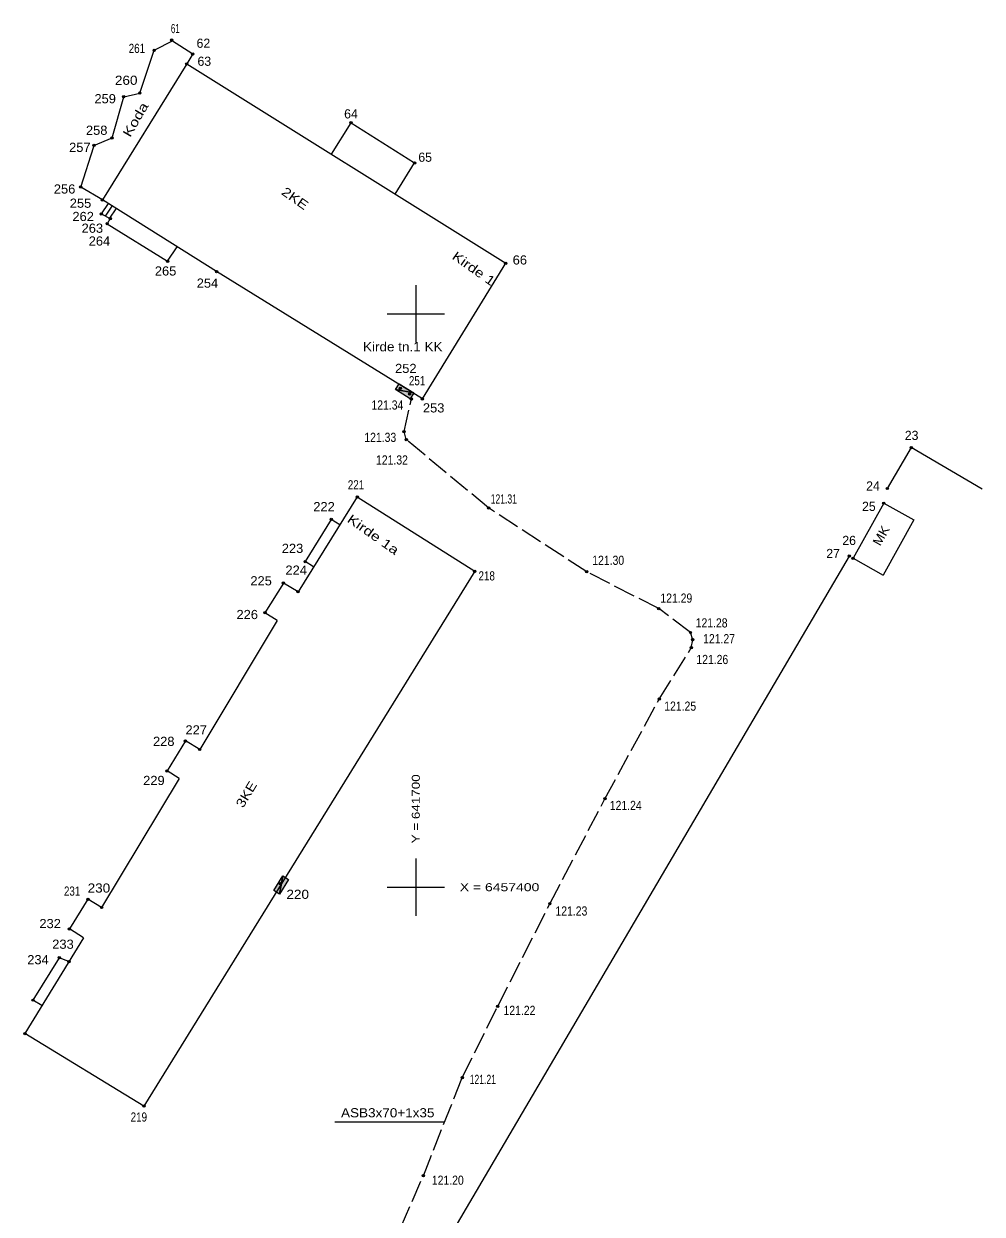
# Model space of a CAD drawing. Extents: x 641497 to 641817, y 6456998 to 6457475.
# Drawn here: x 641665.8 to 641749.4, y 6457371.5 to 6457475.3 of the extents above; entities that cross this region are included whole.
import ezdxf
from ezdxf.enums import TextEntityAlignment as Align

# ---------------------------------------------------------------- set-up
doc = ezdxf.new("R2010")
doc.units = 0
doc.header["$LTSCALE"] = 0.32
doc.header["$PDMODE"] = 32
doc.header["$PDSIZE"] = 0.16
doc.linetypes.add('LONG_DASHED', pattern=[7.5, 6, -1.5])
for name, color, linetype, lineweight in [('1', 7, 'Continuous', 13), ('2', 7, 'Continuous', 13), ('21', 7, 'Continuous', 13), ('27', 7, 'Continuous', 13), ('28', 7, 'Continuous', 13), ('49', 7, 'Continuous', 13), ('54', 7, 'Continuous', 13), ('57', 7, 'Continuous', 13), ('61', 7, 'Continuous', 13)]:
    doc.layers.add(name, color=color, linetype=linetype, lineweight=lineweight)
doc.layers.add('62', color=7, linetype='Continuous')

msp = doc.modelspace()

# ---------------------------------------------------------------- hatches: boundary and pattern name
at = {"layer": '27'}
for points in [[(641698.23, 6457443.39), (641698.55, 6457443.9), (641699.82, 6457443.1)], [(641698.23, 6457443.39), (641699.82, 6457443.1), (641699.5, 6457442.6)], [(641688.41, 6457400.98), (641688.11, 6457399.39), (641687.61, 6457399.71)], [(641688.41, 6457400.98), (641688.91, 6457400.66), (641688.11, 6457399.39)]]:
    msp.add_hatch(color=256, dxfattribs=at).paths.add_polyline_path(points)
at = {"layer": '54'}
for points in [[(641678.8, 6457473.87, 1), (641678.6, 6457473.87, 1)], [(641677.28, 6457472.99, 1), (641677.08, 6457472.99, 1)], [(641680.65, 6457472.66, 1), (641680.45, 6457472.66, 1)], [(641680.12, 6457471.8, 1), (641679.92, 6457471.8, 1)], [(641674.63, 6457468.93, 1), (641674.43, 6457468.93, 1)], [(641676.03, 6457469.25, 1), (641675.83, 6457469.25, 1)], [(641694.46, 6457466.66, 1), (641694.26, 6457466.66, 1)], [(641673.61, 6457465.34, 1), (641673.41, 6457465.34, 1)], [(641672.03, 6457464.69, 1), (641671.83, 6457464.69, 1)], [(641699.99, 6457463.16, 1), (641699.79, 6457463.16, 1)], [(641670.87, 6457461.06, 1), (641670.67, 6457461.06, 1)], [(641672.76, 6457459.93, 1), (641672.56, 6457459.93, 1)], [(641672.66, 6457458.71, 1), (641672.46, 6457458.71, 1)], [(641673.45, 6457458.31, 1), (641673.25, 6457458.31, 1)], [(641673.18, 6457457.86, 1), (641672.98, 6457457.86, 1)], [(641678.45, 6457454.58, 1), (641678.25, 6457454.58, 1)], [(641707.94, 6457454.41, 1), (641707.74, 6457454.41, 1)], [(641682.72, 6457453.68, 1), (641682.52, 6457453.68, 1)], [(641698.74, 6457443.51, 1), (641698.54, 6457443.51, 1)], [(641699.56, 6457443, 1), (641699.36, 6457443, 1)], [(641699.72, 6457442.58, 1), (641699.52, 6457442.58, 1)], [(641700.67, 6457442.58, 1), (641700.47, 6457442.58, 1)], [(641699.08, 6457439.73, 1), (641698.88, 6457439.73, 1)], [(641699.27, 6457439.03, 1), (641699.07, 6457439.03, 1)], [(641743.31, 6457438.34, 1), (641743.11, 6457438.34, 1)], [(641741.22, 6457434.77, 1), (641741.02, 6457434.77, 1)], [(641695, 6457434.03, 1), (641694.8, 6457434.03, 1)], [(641740.91, 6457433.49, 1), (641740.71, 6457433.49, 1)], [(641692.72, 6457432.07, 1), (641692.52, 6457432.07, 1)], [(641706.45, 6457433.07, 1), (641706.25, 6457433.07, 1)], [(641690.45, 6457428.4, 1), (641690.25, 6457428.4, 1)], [(641737.9, 6457428.87, 1), (641737.7, 6457428.87, 1)], [(641738.24, 6457428.68, 1), (641738.04, 6457428.68, 1)], [(641705.24, 6457427.55, 1), (641705.04, 6457427.55, 1)], [(641715.01, 6457427.51, 1), (641714.81, 6457427.51, 1)], [(641688.55, 6457426.52, 1), (641688.35, 6457426.52, 1)], [(641689.83, 6457425.76, 1), (641689.63, 6457425.76, 1)], [(641686.94, 6457423.93, 1), (641686.74, 6457423.93, 1)], [(641721.29, 6457424.3, 1), (641721.09, 6457424.3, 1)], [(641724.06, 6457422.21, 1), (641723.86, 6457422.21, 1)], [(641724.13, 6457420.88, 1), (641723.93, 6457420.88, 1)], [(641724.25, 6457421.58, 1), (641724.05, 6457421.58, 1)], [(641721.33, 6457416.4, 1), (641721.13, 6457416.4, 1)], [(641680, 6457412.76, 1), (641679.8, 6457412.76, 1)], [(641681.25, 6457412.01, 1), (641681.05, 6457412.01, 1)], [(641678.4, 6457410.14, 1), (641678.2, 6457410.14, 1)], [(641716.6, 6457407.71, 1), (641716.4, 6457407.71, 1)], [(641688.29, 6457400.32, 1), (641688.09, 6457400.32, 1)], [(641671.5, 6457398.95, 1), (641671.3, 6457398.95, 1)], [(641672.7, 6457398.23, 1), (641672.5, 6457398.23, 1)], [(641711.79, 6457398.56, 1), (641711.59, 6457398.56, 1)], [(641669.89, 6457396.36, 1), (641669.69, 6457396.36, 1)], [(641669, 6457393.85, 1), (641668.8, 6457393.85, 1)], [(641669.84, 6457393.51, 1), (641669.64, 6457393.51, 1)], [(641666.71, 6457390.15, 1), (641666.51, 6457390.15, 1)], [(641707.24, 6457389.6, 1), (641707.04, 6457389.6, 1)], [(641666.01, 6457387.24, 1), (641665.81, 6457387.24, 1)], [(641704.15, 6457383.4, 1), (641703.95, 6457383.4, 1)], [(641676.39, 6457380.91, 1), (641676.19, 6457380.91, 1)], [(641700.76, 6457374.84, 1), (641700.56, 6457374.84, 1)]]:
    msp.add_hatch(color=256, dxfattribs=at).paths.add_polyline_path(points)

# ---------------------------------------------------------------- linework, layer by layer
at = {"layer": '1'}
for p, q in [((641680.02, 6457471.8), (641672.66, 6457459.93)), ((641670.77, 6457461.06), (641671.93, 6457464.59)), ((641698.19, 6457460.44), (641699.89, 6457463.16)), ((641700.57, 6457442.58), (641707.84, 6457454.41)), ((641740.81, 6457433.49), (641738.14, 6457428.68)), ((641740.81, 6457433.49), (641743.43, 6457432.03)), ((641692.62, 6457432.07), (641690.35, 6457428.4)), ((641693.38, 6457431.6), (641692.62, 6457432.07)), ((641743.43, 6457432.03), (641740.76, 6457427.22)), ((641691.09, 6457427.94), (641690.35, 6457428.4)), ((641738.14, 6457428.68), (641740.76, 6457427.22)), ((641687.91, 6457423.27), (641686.84, 6457423.93)), ((641687.91, 6457423.27), (641681.15, 6457412.01)), ((641679.36, 6457409.49), (641672.6, 6457398.23)), ((641679.36, 6457409.49), (641678.3, 6457410.14)), ((641671.01, 6457395.59), (641669.79, 6457396.36)), ((641671.01, 6457395.59), (641665.91, 6457387.24)), ((641667.39, 6457389.67), (641666.61, 6457390.15))]:
    msp.add_line(p, q, dxfattribs=at)
for points in [[(641671.93, 6457464.69), (641673.51, 6457465.34), (641674.53, 6457468.93), (641675.93, 6457469.25), (641677.18, 6457472.99), (641678.83, 6457473.83)], [(641678.7, 6457473.87), (641680.55, 6457472.66), (641680.02, 6457471.8), (641707.84, 6457454.41)], [(641692.64, 6457463.91), (641694.36, 6457466.66), (641699.89, 6457463.16)], [(641700.57, 6457442.58), (641682.62, 6457453.68), (641672.66, 6457459.93), (641670.77, 6457461.06)], [(641694.9, 6457434.03), (641705.14, 6457427.55), (641676.29, 6457380.91), (641665.91, 6457387.24)], [(641694.9, 6457434.03), (641689.73, 6457425.76), (641688.45, 6457426.52), (641686.84, 6457423.93)], [(641681.15, 6457412.01), (641679.9, 6457412.76), (641678.3, 6457410.14)], [(641672.6, 6457398.23), (641671.4, 6457398.95), (641669.79, 6457396.36)], [(641669.74, 6457393.51), (641668.9, 6457393.85), (641666.61, 6457390.15)]]:
    msp.add_lwpolyline(points, dxfattribs=at)
at = {"layer": '2'}
for p, q in [((641673.17, 6457459.61), (641672.56, 6457458.71)), ((641673.5, 6457459.39), (641672.92, 6457458.53)), ((641673.83, 6457459.16), (641673.28, 6457458.35))]:
    msp.add_line(p, q, dxfattribs=at)
msp.add_lwpolyline([(641672.56, 6457458.71), (641673.35, 6457458.31), (641673.08, 6457457.86), (641678.35, 6457454.58), (641679.18, 6457455.84)], dxfattribs=at)
at = {"layer": '21'}
msp.add_line((641692.94, 6457379.55), (641702.48, 6457379.55), dxfattribs=at)
at = {"layer": '21', "linetype": 'LONG_DASHED', "lineweight": 25}
msp.add_lwpolyline([(641695.83, 6457363.81), (641700.66, 6457374.84), (641704.05, 6457383.4), (641707.14, 6457389.6), (641711.69, 6457398.56), (641716.5, 6457407.71), (641721.23, 6457416.4), (641724.03, 6457420.88), (641724.15, 6457421.58), (641723.96, 6457422.21), (641721.19, 6457424.3), (641714.91, 6457427.51), (641706.35, 6457433.07), (641699.17, 6457439.03), (641698.98, 6457439.73), (641699.62, 6457442.58)], dxfattribs=at)
at = {"layer": '27'}
for points in [[(641698.23, 6457443.39), (641698.55, 6457443.9), (641699.82, 6457443.1)], [(641698.23, 6457443.39), (641699.82, 6457443.1), (641699.5, 6457442.6)], [(641688.41, 6457400.98), (641688.11, 6457399.39), (641687.61, 6457399.71)], [(641688.41, 6457400.98), (641688.91, 6457400.66), (641688.11, 6457399.39)]]:
    msp.add_lwpolyline(points, close=True, dxfattribs=at)
at = {"layer": '28'}
for p, q in [((641743.21, 6457438.34), (641741.12, 6457434.77)), ((641749.4, 6457434.71), (641743.21, 6457438.34)), ((641737.8, 6457428.87), (641703.6, 6457370.67))]:
    msp.add_line(p, q, dxfattribs=at)
at = {"layer": '54'}
for centre in [(641678.7, 6457473.87), (641677.18, 6457472.99), (641680.55, 6457472.66), (641680.02, 6457471.8), (641674.53, 6457468.93), (641675.93, 6457469.25), (641694.36, 6457466.66), (641673.51, 6457465.34), (641671.93, 6457464.69), (641699.89, 6457463.16), (641670.77, 6457461.06), (641672.66, 6457459.93), (641672.56, 6457458.71), (641673.35, 6457458.31), (641673.08, 6457457.86), (641678.35, 6457454.58), (641707.84, 6457454.41), (641682.62, 6457453.68), (641698.64, 6457443.51), (641699.46, 6457443), (641699.62, 6457442.58), (641700.57, 6457442.58), (641698.98, 6457439.73), (641699.17, 6457439.03), (641743.21, 6457438.34), (641741.12, 6457434.77), (641694.9, 6457434.03), (641740.81, 6457433.49), (641692.62, 6457432.07), (641706.35, 6457433.07), (641690.35, 6457428.4), (641737.8, 6457428.87), (641738.14, 6457428.68), (641705.14, 6457427.55), (641714.91, 6457427.51), (641688.45, 6457426.52), (641689.73, 6457425.76), (641686.84, 6457423.93), (641721.19, 6457424.3), (641723.96, 6457422.21), (641724.03, 6457420.88), (641724.15, 6457421.58), (641721.23, 6457416.4), (641679.9, 6457412.76), (641681.15, 6457412.01), (641678.3, 6457410.14), (641716.5, 6457407.71), (641688.19, 6457400.32), (641671.4, 6457398.95), (641672.6, 6457398.23), (641711.69, 6457398.56), (641669.79, 6457396.36), (641668.9, 6457393.85), (641669.74, 6457393.51), (641666.61, 6457390.15), (641707.14, 6457389.6), (641665.91, 6457387.24), (641704.05, 6457383.4), (641676.29, 6457380.91), (641700.66, 6457374.84)]:
    msp.add_circle(centre, 0.1, dxfattribs=at)
for p in [(641678.7, 6457473.87), (641677.18, 6457472.99), (641680.55, 6457472.66), (641680.02, 6457471.8), (641674.53, 6457468.93), (641675.93, 6457469.25), (641694.36, 6457466.66), (641673.51, 6457465.34), (641671.93, 6457464.69), (641699.89, 6457463.16), (641670.77, 6457461.06), (641672.66, 6457459.93), (641672.56, 6457458.71), (641673.35, 6457458.31), (641673.08, 6457457.86), (641678.35, 6457454.58), (641707.84, 6457454.41), (641682.62, 6457453.68), (641698.64, 6457443.51), (641699.46, 6457443), (641699.62, 6457442.58), (641700.57, 6457442.58), (641698.98, 6457439.73), (641699.17, 6457439.03), (641743.21, 6457438.34), (641741.12, 6457434.77), (641694.9, 6457434.03), (641740.81, 6457433.49), (641692.62, 6457432.07), (641706.35, 6457433.07), (641690.35, 6457428.4), (641737.8, 6457428.87), (641738.14, 6457428.68), (641705.14, 6457427.55), (641714.91, 6457427.51), (641688.45, 6457426.52), (641689.73, 6457425.76), (641686.84, 6457423.93), (641721.19, 6457424.3), (641723.96, 6457422.21), (641724.03, 6457420.88), (641724.15, 6457421.58), (641721.23, 6457416.4), (641679.9, 6457412.76), (641681.15, 6457412.01), (641678.3, 6457410.14), (641716.5, 6457407.71), (641688.19, 6457400.32), (641671.4, 6457398.95), (641672.6, 6457398.23), (641711.69, 6457398.56), (641669.79, 6457396.36), (641668.9, 6457393.85), (641669.74, 6457393.51), (641666.61, 6457390.15), (641707.14, 6457389.6), (641665.91, 6457387.24), (641704.05, 6457383.4), (641676.29, 6457380.91), (641700.66, 6457374.84)]:
    msp.add_point(p, dxfattribs=at)
at = {"layer": '61'}
for p, q in [((641700, 6457452.5), (641700, 6457447.5)), ((641697.5, 6457450), (641702.5, 6457450)), ((641700, 6457402.5), (641700, 6457397.5)), ((641697.5, 6457400), (641702.5, 6457400))]:
    msp.add_line(p, q, dxfattribs=at)

# ---------------------------------------------------------------- texts
at = {"layer": '21', "width": 1.1}
msp.add_text('ASB3x70+1x35', height=0.8, dxfattribs=at).set_placement((641693.48, 6457379.93))
at = {"layer": '49'}
for s, width, p in [('121.34', 0.85, (641696.13, 6457441.65)), ('121.33', 0.85, (641695.51, 6457438.83)), ('121.32', 0.85, (641696.53, 6457436.86)), ('121.31', 0.7, (641706.53, 6457433.46)), ('121.30', 0.85, (641715.39, 6457428.11)), ('121.29', 0.85, (641721.33, 6457424.81)), ('121.28', 0.85, (641724.41, 6457422.65)), ('121.27', 0.85, (641725.06, 6457421.27)), ('121.26', 0.85, (641724.47, 6457419.46)), ('121.25', 0.85, (641721.67, 6457415.39)), ('121.24', 0.85, (641716.92, 6457406.73)), ('121.23', 0.85, (641712.18, 6457397.53)), ('121.22', 0.85, (641707.65, 6457388.86)), ('121.21', 0.7, (641704.7, 6457382.84)), ('121.20', 0.85, (641701.4, 6457374.05))]:
    msp.add_text(s, height=0.8, dxfattribs=dict(at, width=width)).set_placement(p)
at = {"layer": '57'}
for s, height, rotation, width, p in [('Koda', 0.8, 59.808, 1.3, (641675.9013, 6457466.7388)), ('2KE', 0.8, 324.881, 1.25, (641689.2399, 6457459.7427)), ('Kirde 1', 0.8, 324.881, 1.25, (641704.8249, 6457453.624)), ('Kirde 1a', 0.8, 324.881, 1.3, (641696.0599, 6457430.4255)), ('MK', 0.7999, 60.45, 1.1, (641740.9324, 6457430.4628)), ('3KE', 0.8, 58.833, 1.2, (641685.5618, 6457407.888))]:
    msp.add_text(s, height=height, rotation=rotation, dxfattribs=dict(at, width=width)).set_placement(p, align=Align.CENTER)
at = {"layer": '57', "width": 1.1}
msp.add_text('Kirde tn.1 KK', height=0.8, dxfattribs=at).set_placement((641698.86, 6457446.73), align=Align.CENTER)
at = {"layer": '57', "width": 1.25}
msp.add_text(' Y = 641700', height=0.7, rotation=90, dxfattribs=at).set_placement((641700.35, 6457403.5))
at = {"layer": '57', "width": 1.3}
msp.add_text(' X = 6457400', height=0.7, dxfattribs=at).set_placement((641703.5, 6457399.65))
at = {"layer": '62'}
for s, width, p in [('61', 0.65, (641678.64, 6457474.48)), ('261', 0.8, (641674.96, 6457472.75)), ('260', 1.1, (641673.76, 6457469.97)), ('259', 1.05, (641671.97, 6457468.36)), ('258', 1.05, (641671.23, 6457465.61)), ('257', 1.05, (641669.76, 6457464.12)), ('256', 1.05, (641668.43, 6457460.49)), ('255', 1.05, (641669.82, 6457459.25)), ('262', 1.05, (641670.05, 6457458.09)), ('263', 1.05, (641670.85, 6457457.07)), ('264', 1.05, (641671.47, 6457455.95)), ('66', 1.05, (641708.45, 6457454.3)), ('265', 1.05, (641677.24, 6457453.34)), ('254', 1.05, (641680.89, 6457452.28)), ('252', 1.05, (641698.19, 6457444.84)), ('251', 0.8, (641699.4, 6457443.77)), ('253', 1.05, (641700.62, 6457441.4)), ('221', 0.8, (641694.07, 6457434.69)), ('222', 1.05, (641691.06, 6457432.79)), ('223', 1.05, (641688.31, 6457429.15)), ('224', 1.05, (641688.63, 6457427.25)), ('225', 1.05, (641685.57, 6457426.32)), ('218', 0.8, (641705.47, 6457426.75)), ('226', 1.05, (641684.36, 6457423.38)), ('227', 1.05, (641679.91, 6457413.32)), ('228', 1.05, (641677.08, 6457412.32)), ('229', 1.05, (641676.22, 6457408.91)), ('231', 0.8, (641669.31, 6457399.26)), ('230', 1.1, (641671.38, 6457399.53)), ('220', 1.1, (641688.72, 6457398.98)), ('232', 1.05, (641667.17, 6457396.43)), ('233', 1.05, (641668.29, 6457394.63)), ('234', 1.05, (641666.11, 6457393.28)), ('219', 0.8, (641675.13, 6457379.56))]:
    msp.add_text(s, height=0.8, dxfattribs=dict(at, width=width)).set_placement(p)
for s, p in [('62', (641680.88, 6457473.2)), ('63', (641680.96, 6457471.63)), ('64', (641693.75, 6457467.04)), ('65', (641700.22, 6457463.26)), ('23', (641742.65, 6457439)), ('24', (641739.28, 6457434.59)), ('25', (641738.92, 6457432.81)), ('26', (641737.2, 6457429.84)), ('27', (641735.8, 6457428.7))]:
    msp.add_text(s, height=0.8, dxfattribs=at).set_placement(p)

doc.saveas('drawing.dxf')
